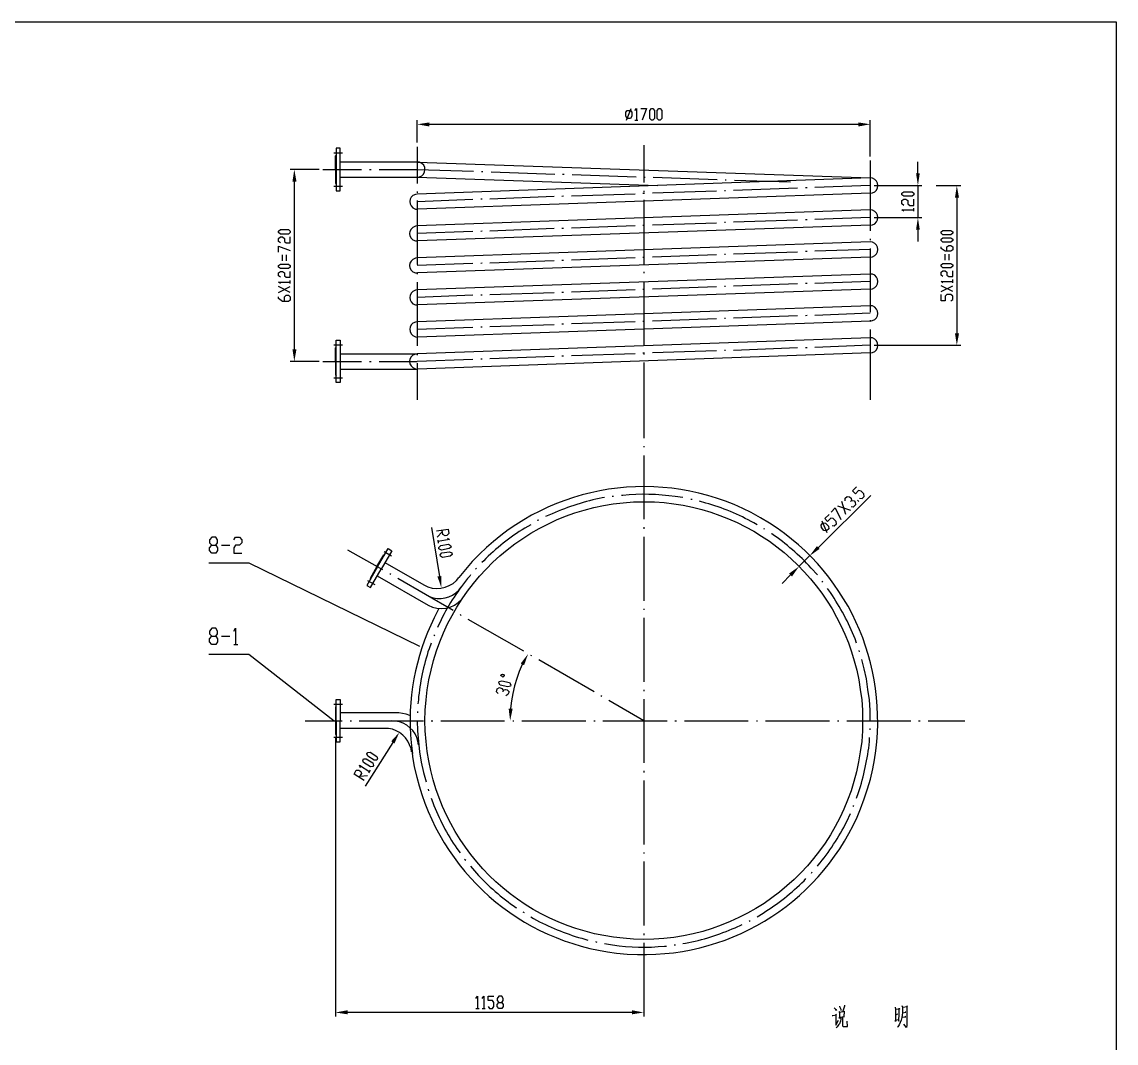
# Model space of a CAD drawing. Header units: millimetres. Extents: x -281 to 814, y -766 to 620.
# Drawn here: x 278 to 814, y -481 to 20 of the extents above; entities that cross this region are included whole.
import ezdxf

# ---------------------------------------------------------------- set-up
doc = ezdxf.new("R2010")
doc.units = ezdxf.units.MM
doc.layers.add('1', color=7, linetype='Continuous')

msp = doc.modelspace()

# ---------------------------------------------------------------- hatches: boundary and pattern name
h = msp.add_hatch(color=0)
h.dxf.hatch_style = 2
h.paths.add_polyline_path([(477.36, -29.198268), (477.36, -31.178268), (471.42, -30.098268)])
h = msp.add_hatch(color=0)
h.dxf.hatch_style = 2
h.paths.add_polyline_path([(687.78, -29.198268), (687.78, -31.178268), (693.54, -30.098268)])
h = msp.add_hatch(color=0)
h.dxf.hatch_style = 2
h.paths.add_polyline_path([(410.22, -58.178268), (412.2, -58.178268), (411.12, -52.238268)])
h = msp.add_hatch(color=0)
h.dxf.hatch_style = 2
h.paths.add_polyline_path([(716.04, -54.218268), (717.84, -54.218268), (716.94, -60.158268)])
h = msp.add_hatch(color=0)
h.dxf.hatch_style = 2
h.paths.add_polyline_path([(735.12, -66.098268), (737.1, -66.098268), (736.02, -60.158268)])
h = msp.add_hatch(color=0)
h.dxf.hatch_style = 2
h.paths.add_polyline_path([(716.04, -81.758268), (717.84, -81.758268), (716.94, -75.818268)])
h = msp.add_hatch(color=0)
h.dxf.hatch_style = 2
h.paths.add_polyline_path([(735.12, -132.698268), (737.1, -132.698268), (736.02, -138.458268)])
h = msp.add_hatch(color=0)
h.dxf.hatch_style = 2
h.paths.add_polyline_path([(410.22, -140.438268), (412.2, -140.438268), (411.12, -146.378268)])
h = msp.add_hatch(color=0)
h.dxf.hatch_style = 2
h.paths.add_polyline_path([(667.44, -236.918268), (668.7, -238.358268), (663.84, -241.778268)])
h = msp.add_hatch(color=0)
h.dxf.hatch_style = 2
h.paths.add_polyline_path([(483.3, -251.678268), (481.32, -251.858268), (483.3, -257.618268)])
h = msp.add_hatch(color=0)
h.dxf.hatch_style = 2
h.paths.add_polyline_path([(653.76, -250.418268), (655.2, -251.858268), (658.62, -246.998268)])
h = msp.add_hatch(color=0)
h.dxf.hatch_style = 2
h.paths.add_polyline_path([(522.18, -294.518268), (523.8, -295.418268), (525.78, -289.838268)])
h = msp.add_hatch(color=0)
h.dxf.hatch_style = 2
h.paths.add_polyline_path([(518.22, -316.658268), (516.24, -316.658268), (516.96, -322.598268)])
h = msp.add_hatch(color=0)
h.dxf.hatch_style = 2
h.paths.add_polyline_path([(693.9, -322.598268), (693.72, -322.958268), (693.36, -322.958268), (693.18, -322.598268), (693.36, -322.238268), (693.72, -322.238268)])
h = msp.add_hatch(color=0)
h.dxf.hatch_style = 2
h.paths.add_polyline_path([(458.64, -332.678268), (460.26, -333.758268), (462.6, -328.358268)])
h = msp.add_hatch(color=0)
h.dxf.hatch_style = 2
h.paths.add_polyline_path([(437.22, -464.618268), (437.22, -466.598268), (431.28, -465.698268)])
h = msp.add_hatch(color=0)
h.dxf.hatch_style = 2
h.paths.add_polyline_path([(576.72, -464.618268), (576.72, -466.598268), (582.48, -465.698268)])

# ---------------------------------------------------------------- linework, layer by layer
at = {"layer": '1', "color": 0, "lineweight": 25}
for points in [[(-280.98, 20.121732), (814.14, 20.121732)], [(814.14, 20.121732), (814.14, -765.578268)], [(574.38, -27.218268), (573.66, -26.138268), (573.66, -24.158268), (574.38, -23.258268), (576, -23.258268), (576.72, -24.158268), (576.72, -26.138268), (576, -27.218268), (574.38, -27.218268)], [(574.02, -28.118268), (576.36, -22.358268)], [(578.16, -23.258268), (578.88, -22.358268), (578.88, -28.118268)], [(581.04, -22.358268), (583.92, -22.358268), (581.76, -28.118268)], [(586.26, -28.118268), (585.54, -27.218268), (585.54, -23.258268), (586.26, -22.358268), (586.98, -22.358268), (587.7, -23.258268), (587.7, -27.218268), (586.98, -28.118268), (586.26, -28.118268)], [(589.86, -28.118268), (589.14, -27.218268), (589.14, -23.258268), (589.86, -22.358268), (590.58, -22.358268), (591.3, -23.258268), (591.3, -27.218268), (590.58, -28.118268), (589.86, -28.118268)], [(471.42, -39.098268), (471.42, -28.118268)], [(477.36, -30.098268), (687.78, -30.098268)], [(578.16, -28.118268), (579.6, -28.118268)], [(693.54, -45.938268), (693.54, -28.118268)], [(433.62, -52.238268), (433.62, -41.798268), (431.64, -41.798268), (431.64, -52.238268)], [(471.42, -41.078268), (471.42, -59.078268)], [(582.48, -40.358268), (582.48, -58.718268)], [(430.56, -44.138268), (434.7, -44.138268)], [(431.28, -45.578268), (431.64, -45.218268)], [(431.28, -52.238268), (431.28, -45.578268)], [(693.54, -47.918268), (693.54, -82.298268)], [(423.36, -52.238268), (409.14, -52.238268)], [(425.16, -52.238268), (444.06, -52.238268)], [(430.74, -52.238268), (432, -52.238268)], [(431.28, -52.238268), (431.28, -59.078268)], [(431.64, -52.238268), (431.64, -62.678268), (433.62, -62.678268), (433.62, -52.238268)], [(433.62, -48.458268), (471.42, -48.458268)], [(448.02, -52.238268), (448.74, -52.238268)], [(452.7, -52.238268), (471.42, -52.238268)], [(471.42, -52.238268), (498.96, -53.138268)], [(471.6, -48.638268), (693.72, -56.378268)], [(502.92, -53.318268), (503.64, -53.318268)], [(507.6, -53.498268), (538.92, -54.578268)], [(716.94, -54.218268), (716.94, -48.458268)], [(411.12, -58.178268), (411.12, -140.438268)], [(433.62, -56.018268), (471.42, -56.018268)], [(471.42, -56.018268), (589.32, -60.158268)], [(693.54, -56.378268), (471.42, -64.298268)], [(542.7, -54.578268), (543.42, -54.578268)], [(547.38, -54.758268), (578.7, -55.838268)], [(582.66, -56.018268), (583.2, -56.018268)], [(587.16, -56.018268), (618.48, -57.098268)], [(622.44, -57.278268), (622.98, -57.278268)], [(626.94, -57.458268), (654.48, -58.358268)], [(430.56, -60.518268), (434.7, -60.518268)], [(431.28, -59.078268), (431.64, -59.258268)], [(471.42, -63.038268), (471.42, -63.758268)], [(693.72, -63.938268), (471.6, -71.678268)], [(578.34, -64.298268), (547.02, -65.378268)], [(582.84, -64.118268), (582.12, -64.118268)], [(582.48, -62.678268), (582.48, -63.398268)], [(618.12, -62.858268), (586.8, -63.938268)], [(622.62, -62.678268), (622.08, -62.678268)], [(657.9, -61.418268), (626.58, -62.498268)], [(662.58, -61.238268), (661.86, -61.238268)], [(693.54, -60.158268), (666.36, -61.058268)], [(695.52, -60.158268), (718.92, -60.158268)], [(714.96, -64.658268), (714.06, -65.378268), (710.1, -65.378268), (709.02, -64.658268), (709.02, -63.938268), (710.1, -63.218268), (714.06, -63.218268), (714.96, -63.938268), (714.96, -64.658268)], [(716.94, -60.158268), (716.94, -75.818268)], [(725.94, -60.158268), (738, -60.158268)], [(498.6, -66.998268), (471.42, -68.078268)], [(471.42, -67.538268), (471.42, -98.858268)], [(503.28, -66.818268), (502.56, -66.818268)], [(538.56, -65.558268), (507.06, -66.818268)], [(543.06, -65.378268), (542.34, -65.558268)], [(582.48, -67.178268), (582.48, -98.678268)], [(710.1, -69.878268), (709.02, -69.158268), (709.02, -67.538268), (710.1, -66.818268), (711, -66.818268), (712.08, -67.538268), (712.08, -69.158268), (712.98, -69.878268), (714.96, -69.878268), (714.96, -66.818268)], [(736.02, -66.098268), (736.02, -132.698268)], [(693.54, -72.038268), (471.42, -79.958268)], [(710.1, -72.758268), (709.02, -72.038268), (714.96, -72.038268)], [(714.96, -72.758268), (714.96, -71.318268)], [(693.72, -79.598268), (471.6, -87.338268)], [(578.34, -79.958268), (547.02, -81.038268)], [(582.84, -79.778268), (582.12, -79.778268)], [(618.12, -78.518268), (586.8, -79.598268)], [(622.62, -78.338268), (622.08, -78.338268)], [(657.9, -77.078268), (626.58, -78.158268)], [(662.58, -76.898268), (661.86, -76.898268)], [(693.54, -75.818268), (666.36, -76.718268)], [(695.52, -75.818268), (718.92, -75.818268)], [(409.14, -83.198268), (408.24, -83.918268), (404.28, -83.918268), (403.38, -83.198268), (403.38, -82.478268), (404.28, -81.758268), (408.24, -81.758268), (409.14, -82.478268), (409.14, -83.198268)], [(404.28, -88.238268), (403.38, -87.518268), (403.38, -86.078268), (404.28, -85.358268), (405.36, -85.358268), (406.26, -86.078268), (406.26, -87.518268), (407.16, -88.238268), (409.14, -88.238268), (409.14, -85.358268)], [(498.6, -82.658268), (471.42, -83.738268)], [(503.28, -82.478268), (502.56, -82.658268)], [(538.56, -81.218268), (507.06, -82.478268)], [(543.06, -81.218268), (542.34, -81.218268)], [(716.94, -81.758268), (716.94, -87.518268)], [(734.04, -83.558268), (733.14, -84.278268), (729.18, -84.278268), (728.28, -83.558268), (728.28, -82.838268), (729.18, -82.118268), (733.14, -82.118268), (734.04, -82.838268), (734.04, -83.558268)], [(734.04, -87.158268), (733.14, -87.878268), (729.18, -87.878268), (728.28, -87.158268), (728.28, -86.438268), (729.18, -85.718268), (733.14, -85.718268), (734.04, -86.438268), (734.04, -87.158268)], [(403.38, -92.738268), (403.38, -89.858268), (409.14, -92.018268)], [(693.54, -87.698268), (471.42, -95.618268)], [(693.54, -86.258268), (693.54, -86.978268)], [(693.54, -90.938268), (693.54, -122.258268)], [(731.16, -92.378268), (731.16, -90.218268), (732.06, -89.498268), (733.14, -89.498268), (734.04, -90.218268), (734.04, -91.658268), (733.14, -92.378268), (730.26, -92.378268), (728.28, -90.938268), (728.28, -90.218268)], [(405.36, -97.058268), (405.36, -94.178268)], [(407.16, -94.178268), (407.16, -97.058268)], [(693.72, -95.258268), (471.6, -102.998268)], [(578.34, -95.618268), (547.02, -96.698268)], [(582.84, -95.438268), (582.12, -95.438268)], [(618.12, -94.178268), (586.8, -95.258268)], [(622.62, -93.998268), (622.08, -93.998268)], [(657.9, -92.738268), (626.58, -93.818268)], [(662.58, -92.558268), (661.86, -92.558268)], [(693.54, -91.478268), (666.36, -92.378268)], [(730.26, -96.698268), (730.26, -93.818268)], [(732.06, -93.818268), (732.06, -96.698268)], [(409.14, -100.118268), (408.24, -100.838268), (404.28, -100.838268), (403.38, -100.118268), (403.38, -99.398268), (404.28, -98.678268), (408.24, -98.678268), (409.14, -99.398268), (409.14, -100.118268)], [(498.6, -98.318268), (471.42, -99.398268)], [(503.28, -98.138268), (502.56, -98.318268)], [(538.56, -97.058268), (507.06, -98.138268)], [(543.06, -96.878268), (542.34, -96.878268)], [(734.04, -99.758268), (733.14, -100.478268), (729.18, -100.478268), (728.28, -99.758268), (728.28, -99.038268), (729.18, -98.318268), (733.14, -98.318268), (734.04, -99.038268), (734.04, -99.758268)], [(729.18, -104.798268), (728.28, -104.078268), (728.28, -102.638268), (729.18, -101.918268), (730.26, -101.918268), (731.16, -102.638268), (731.16, -104.078268), (732.06, -104.798268), (734.04, -104.798268), (734.04, -101.918268)], [(404.28, -105.158268), (403.38, -104.438268), (403.38, -102.998268), (404.28, -102.278268), (405.36, -102.278268), (406.26, -102.998268), (406.26, -104.438268), (407.16, -105.158268), (409.14, -105.158268), (409.14, -102.278268)], [(409.14, -108.218268), (409.14, -106.778268)], [(471.42, -102.818268), (471.42, -103.538268)], [(693.54, -103.538268), (471.42, -111.278268)], [(582.48, -102.458268), (582.48, -103.178268)], [(582.48, -107.138268), (582.48, -138.458268)], [(693.54, -107.138268), (666.36, -108.218268)], [(729.18, -107.858268), (728.28, -107.138268), (734.04, -107.138268)], [(734.04, -107.858268), (734.04, -106.238268)], [(404.28, -108.218268), (403.38, -107.498268), (409.14, -107.498268)], [(409.14, -112.538268), (403.38, -109.658268)], [(403.38, -112.538268), (409.14, -109.658268)], [(471.42, -107.498268), (471.42, -138.818268)], [(693.72, -110.918268), (471.6, -118.658268)], [(543.06, -112.538268), (542.34, -112.538268)], [(578.34, -111.278268), (547.02, -112.358268)], [(582.84, -111.098268), (582.12, -111.098268)], [(618.12, -109.838268), (586.8, -110.918268)], [(622.62, -109.658268), (622.08, -109.658268)], [(657.9, -108.398268), (626.58, -109.478268)], [(662.58, -108.218268), (661.86, -108.218268)], [(734.04, -112.178268), (728.28, -109.298268)], [(728.28, -112.178268), (734.04, -109.298268)], [(406.26, -117.038268), (406.26, -114.698268), (407.16, -113.978268), (408.24, -113.978268), (409.14, -114.698268), (409.14, -116.318268), (408.24, -117.038268), (405.36, -117.038268), (403.38, -115.598268), (403.38, -114.698268)], [(498.6, -113.978268), (471.42, -115.058268)], [(503.28, -113.978268), (502.56, -113.978268)], [(538.56, -112.718268), (507.06, -113.798268)], [(733.14, -116.678268), (734.04, -115.958268), (734.04, -114.338268), (733.14, -113.618268), (731.16, -113.618268), (730.26, -114.338268), (730.26, -116.678268), (728.28, -116.678268), (728.28, -113.618268)], [(693.54, -119.198268), (471.42, -126.938268)], [(693.54, -122.798268), (666.36, -123.878268)], [(693.72, -126.578268), (471.6, -134.498268)], [(538.56, -128.378268), (507.06, -129.458268)], [(543.06, -128.198268), (542.34, -128.198268)], [(578.34, -126.938268), (547.02, -128.018268)], [(582.84, -126.758268), (582.12, -126.758268)], [(618.12, -125.498268), (586.8, -126.578268)], [(622.62, -125.318268), (622.08, -125.318268)], [(657.9, -124.058268), (626.58, -125.138268)], [(662.58, -123.878268), (661.86, -124.058268)], [(693.54, -126.218268), (693.54, -126.758268)], [(498.6, -129.818268), (471.42, -130.718268)], [(503.28, -129.638268), (502.56, -129.638268)], [(693.54, -130.718268), (693.54, -165.278268)], [(430.56, -138.278268), (434.7, -138.278268)], [(431.28, -139.718268), (431.64, -139.358268)], [(431.64, -146.378268), (431.64, -135.938268)], [(431.64, -135.938268), (433.62, -135.938268)], [(433.62, -135.938268), (433.62, -146.378268)], [(693.54, -134.858268), (471.42, -142.598268)], [(693.54, -138.458268), (666.36, -139.538268)], [(695.52, -138.458268), (738, -138.458268)], [(431.28, -146.378268), (431.28, -139.718268)], [(433.62, -142.598268), (471.42, -142.598268)], [(471.42, -142.778268), (471.42, -143.318268)], [(693.72, -142.238268), (471.6, -150.158268)], [(538.56, -144.038268), (507.06, -145.118268)], [(543.06, -143.858268), (542.34, -143.858268)], [(578.34, -142.598268), (547.02, -143.678268)], [(582.84, -142.418268), (582.12, -142.418268)], [(582.48, -142.418268), (582.48, -142.958268)], [(618.12, -141.158268), (586.8, -142.238268)], [(622.62, -140.978268), (622.08, -140.978268)], [(657.9, -139.718268), (626.58, -140.978268)], [(662.58, -139.718268), (661.86, -139.718268)], [(423.36, -146.378268), (409.14, -146.378268)], [(425.16, -146.378268), (444.06, -146.378268)], [(430.74, -146.378268), (432, -146.378268)], [(431.28, -146.378268), (431.28, -153.038268)], [(433.62, -146.378268), (433.62, -156.818268), (431.64, -156.818268), (431.64, -146.378268)], [(433.62, -150.158268), (471.42, -150.158268)], [(448.02, -146.378268), (448.74, -146.378268)], [(452.7, -146.378268), (471.42, -146.378268)], [(498.6, -145.478268), (471.42, -146.378268)], [(471.42, -147.278268), (471.42, -165.278268)], [(503.28, -145.298268), (502.56, -145.298268)], [(582.48, -146.918268), (582.48, -165.278268)], [(430.56, -154.478268), (434.7, -154.478268)], [(431.28, -153.038268), (431.64, -153.398268)], [(582.48, -164.738268), (582.48, -183.998268)], [(582.48, -187.958268), (582.48, -188.498268)], [(582.48, -192.458268), (582.48, -223.778268)], [(688.32, -213.518268), (689.58, -213.698268), (690.66, -212.618268), (690.48, -211.358268), (689.04, -210.098268), (687.78, -209.738268), (686.34, -211.358268), (684.9, -209.918268), (686.88, -207.938268)], [(567.72, -212.618268), (567.18, -212.618268), (567, -212.618268)], [(606.24, -214.058268), (605.52, -214.058268)], [(668.16, -237.638268), (693.9, -212.078268)], [(681.3, -214.778268), (681.3, -213.518268), (682.2, -212.618268), (683.46, -212.798268), (684.18, -213.518268), (684.36, -214.598268), (683.82, -215.138268)], [(684.36, -214.598268), (685.62, -214.778268), (686.16, -215.498268), (686.34, -216.758268), (685.26, -217.838268), (684.18, -217.658268)], [(687.96, -215.138268), (687.24, -214.418268)], [(674.46, -220.358268), (676.44, -218.198268), (679.14, -223.958268)], [(677.52, -217.298268), (683.82, -219.278268)], [(681.66, -221.438268), (679.68, -215.138268)], [(531, -224.318268), (530.28, -224.498268)], [(672.48, -230.438268), (669.96, -224.678268)], [(674.82, -226.838268), (675.9, -227.018268), (676.98, -226.118268), (676.8, -224.858268), (675.36, -223.418268), (674.28, -223.238268), (672.66, -224.858268), (671.22, -223.418268), (673.38, -221.438268)], [(478.44, -227.918268), (482.4, -251.858268)], [(480.78, -229.538268), (486.54, -228.638268), (486.9, -230.798268), (486, -231.698268), (485.1, -231.878268), (484.02, -231.338268), (483.66, -229.178268)], [(483.66, -229.898268), (481.14, -232.598268)], [(582.48, -227.738268), (582.48, -228.458268)], [(641.88, -228.638268), (641.34, -228.458268)], [(672.12, -229.538268), (670.86, -229.358268), (669.6, -227.918268), (669.42, -226.658268), (670.32, -225.578268), (671.58, -225.758268), (673.02, -227.198268), (673.2, -228.458268), (672.12, -229.538268)], [(370.62, -240.518268), (369.54, -239.078268), (369.54, -237.818268), (370.62, -236.558268), (372.6, -236.558268), (373.5, -235.298268), (373.5, -233.858268), (372.6, -232.598268), (370.62, -232.598268), (369.54, -233.858268), (369.54, -235.298268), (370.62, -236.558268)], [(381.42, -233.858268), (382.32, -232.598268), (384.3, -232.598268), (385.38, -233.858268), (385.38, -235.298268), (384.3, -236.558268), (382.32, -236.558268), (381.42, -237.818268), (381.42, -240.518268), (385.38, -240.518268)], [(486.18, -233.138268), (487.26, -233.678268), (481.5, -234.758268)], [(481.5, -234.038268), (481.68, -235.478268)], [(482.04, -237.638268), (482.94, -236.738268), (486.72, -236.018268), (487.8, -236.738268), (487.98, -237.458268), (487.08, -238.178268), (483.3, -238.898268), (482.04, -238.358268), (482.04, -237.638268)], [(582.48, -232.418268), (582.48, -263.738268)], [(372.6, -236.558268), (373.5, -237.818268), (373.5, -239.078268), (372.6, -240.518268), (370.62, -240.518268)], [(375.48, -236.558268), (379.44, -236.558268)], [(454.5, -248.618268), (437.4, -238.898268)], [(451.62, -246.998268), (455.04, -241.238268)], [(451.98, -247.178268), (457.2, -238.178268)], [(459, -239.258268), (453.78, -248.258268)], [(455.04, -241.238268), (455.58, -241.238268)], [(455.22, -239.618268), (458.82, -241.778268)], [(457.2, -238.178268), (459, -239.258268)], [(482.58, -241.238268), (483.48, -240.338268), (487.26, -239.798268), (488.34, -240.338268), (488.52, -241.058268), (487.62, -241.958268), (483.84, -242.498268), (482.76, -241.958268), (482.58, -241.238268)], [(369.18, -245.198268), (388.8, -245.198268)], [(388.8, -245.198268), (472.5, -286.058268)], [(451.26, -246.818268), (452.34, -247.358268)], [(658.62, -246.998268), (663.84, -241.778268)], [(665.28, -243.038268), (665.28, -243.038268)], [(451.98, -247.178268), (446.76, -256.358268), (448.56, -257.258268), (453.78, -248.258268)], [(451.62, -246.998268), (448.38, -252.938268)], [(458.46, -250.958268), (457.92, -250.598268)], [(500.4, -247.898268), (500.04, -248.258268)], [(654.48, -251.138268), (650.34, -255.278268)], [(659.88, -248.258268), (660.06, -248.438268)], [(446.94, -253.838268), (450.54, -255.818268)], [(448.38, -252.938268), (448.56, -253.298268)], [(489.06, -268.598268), (461.88, -252.938268)], [(670.32, -254.738268), (669.96, -254.198268)], [(582.48, -267.698268), (582.48, -268.238268)], [(493.02, -270.938268), (492.48, -270.578268)], [(523.62, -288.578268), (496.44, -272.918268)], [(582.48, -272.198268), (582.48, -303.518268)], [(370.62, -285.158268), (369.54, -283.898268), (369.54, -282.458268), (370.62, -281.198268), (372.6, -281.198268), (373.5, -279.938268), (373.5, -278.678268), (372.6, -277.238268), (370.62, -277.238268), (369.54, -278.678268), (369.54, -279.938268), (370.62, -281.198268)], [(381.42, -278.678268), (382.32, -277.238268), (382.32, -285.158268)], [(372.6, -281.198268), (373.5, -282.458268), (373.5, -283.898268), (372.6, -285.158268), (370.62, -285.158268)], [(375.48, -281.198268), (379.44, -281.198268)], [(479.88, -280.478268), (479.52, -281.018268)], [(381.42, -285.158268), (383.4, -285.158268)], [(688.32, -288.758268), (688.14, -288.218268)], [(369.18, -290.018268), (388.8, -290.018268)], [(388.8, -290.018268), (430.74, -322.598268)], [(522.9, -295.058268), (521.46, -298.478268), (520.2, -301.898268), (519.12, -305.498268), (518.22, -309.278268), (517.68, -312.878268), (517.14, -316.658268)], [(527.58, -290.738268), (527.04, -290.558268)], [(558.18, -308.378268), (531, -292.718268)], [(693.54, -322.598268), (693.54, -317.378268), (693.18, -312.338268), (692.46, -307.298268), (691.74, -302.078268), (690.66, -297.218268), (689.4, -292.538268)], [(512.64, -299.918268), (513.18, -299.738268), (513.72, -299.918268), (514.08, -300.458268), (513.9, -300.998268), (513.36, -301.178268), (513, -300.998268), (512.46, -300.458268), (512.64, -299.918268)], [(517.14, -305.678268), (515.88, -306.038268), (512.1, -305.138268), (511.38, -304.058268), (511.56, -303.338268), (512.82, -302.978268), (516.6, -303.878268), (517.32, -304.958268), (517.14, -305.678268)], [(511.02, -309.278268), (510.3, -308.378268), (510.66, -306.938268), (511.74, -306.398268), (512.82, -306.758268), (513.54, -307.658268), (513.36, -308.378268)], [(513.54, -307.658268), (514.62, -307.298268), (515.52, -307.478268), (516.42, -308.378268), (515.88, -309.818268), (514.8, -310.358268)], [(561.96, -310.718268), (561.42, -310.358268)], [(582.48, -307.478268), (582.48, -308.198268)], [(430.56, -314.498268), (434.7, -314.498268)], [(431.64, -315.578268), (431.28, -315.938268), (431.28, -322.598268)], [(431.64, -322.598268), (431.64, -312.158268), (433.62, -312.158268)], [(433.62, -312.158268), (433.62, -322.598268)], [(582.48, -322.598268), (565.38, -312.698268)], [(582.48, -311.978268), (582.48, -343.298268)], [(462.42, -318.818268), (433.62, -318.818268)], [(467.82, -320.078268), (466.02, -319.358268), (464.22, -318.998268), (462.42, -318.818268)], [(471.6, -318.098268), (471.6, -318.818268)], [(416.52, -322.598268), (434.52, -322.598268)], [(430.74, -322.598268), (432, -322.598268)], [(431.28, -322.598268), (431.28, -329.258268)], [(431.64, -322.598268), (431.64, -333.038268)], [(433.62, -333.038268), (433.62, -322.598268)], [(455.58, -326.378268), (433.62, -326.378268)], [(438.48, -322.598268), (439.2, -322.598268)], [(442.98, -322.598268), (474.48, -322.598268)], [(471.42, -322.598268), (471.6, -327.638268), (471.96, -332.858268), (472.5, -337.898268), (473.4, -342.938268), (474.48, -347.978268), (475.74, -352.658268)], [(478.26, -322.598268), (478.98, -322.598268)], [(482.94, -322.598268), (514.26, -322.598268)], [(518.22, -322.598268), (518.76, -322.598268)], [(522.72, -322.598268), (554.04, -322.598268)], [(558, -322.598268), (558.72, -322.598268)], [(562.5, -322.598268), (594, -322.598268)], [(597.78, -322.598268), (598.5, -322.598268)], [(602.46, -322.598268), (633.78, -322.598268)], [(637.74, -322.598268), (638.28, -322.598268)], [(642.24, -322.598268), (673.56, -322.598268)], [(677.52, -322.598268), (678.24, -322.598268)], [(682.02, -322.598268), (713.52, -322.598268)], [(693.54, -327.098268), (693.54, -326.378268)], [(717.3, -322.598268), (718.02, -322.598268)], [(721.98, -322.598268), (739.98, -322.598268)], [(430.56, -330.698268), (434.7, -330.698268)], [(431.28, -329.258268), (431.64, -329.618268)], [(431.28, -331.238268), (431.28, -467.678268)], [(431.64, -333.038268), (433.62, -333.038268)], [(446.04, -354.638268), (459.54, -333.218268)], [(449.64, -345.098268), (448.56, -345.278268), (445.14, -343.118268), (444.78, -342.038268), (445.14, -341.318268), (446.4, -341.318268), (449.64, -343.298268), (450, -344.558268), (449.64, -345.098268)], [(451.62, -342.038268), (450.36, -342.038268), (447.12, -340.058268), (446.76, -338.798268), (447.12, -338.258268), (448.38, -338.078268), (451.62, -340.238268), (451.98, -341.318268), (451.62, -342.038268)], [(445.32, -351.938268), (440.46, -348.878268), (441.54, -346.898268), (442.8, -346.898268), (443.7, -347.438268), (444.06, -348.518268), (442.98, -350.318268)], [(443.52, -345.638268), (443.16, -344.378268), (448.2, -347.618268)], [(447.66, -348.158268), (448.56, -346.898268)], [(582.48, -347.258268), (582.48, -347.978268)], [(443.34, -349.778268), (446.94, -349.418268)], [(582.48, -351.938268), (582.48, -383.258268)], [(476.82, -356.258268), (477, -356.978268)], [(685.26, -364.718268), (685.44, -364.178268)], [(494.64, -390.458268), (495.18, -390.998268)], [(582.48, -387.218268), (582.48, -387.758268)], [(582.48, -391.718268), (582.48, -423.038268)], [(664.74, -397.298268), (665.1, -396.758268)], [(523.26, -416.378268), (523.8, -416.738268)], [(634.14, -420.878268), (634.68, -420.518268)], [(582.48, -426.998268), (582.48, -427.718268)], [(558.9, -430.958268), (559.44, -431.138268)], [(582.48, -431.498268), (582.48, -450.758268)], [(597.42, -432.578268), (597.96, -432.578268), (598.14, -432.578268)], [(582.48, -447.878268), (582.48, -467.678268)], [(500.22, -458.858268), (500.94, -457.778268), (500.94, -463.718268)], [(503.28, -458.858268), (504, -457.778268), (504, -463.718268)], [(506.16, -462.818268), (506.88, -463.718268), (508.32, -463.718268), (509.04, -462.818268), (509.04, -460.838268), (508.32, -459.758268), (506.16, -459.758268), (506.16, -457.778268), (509.04, -457.778268)], [(511.38, -463.718268), (510.66, -462.818268), (510.66, -461.738268), (511.38, -460.838268), (512.82, -460.838268), (513.54, -459.758268), (513.54, -458.858268), (512.82, -457.778268), (511.38, -457.778268), (510.66, -458.858268), (510.66, -459.758268), (511.38, -460.838268)], [(512.82, -460.838268), (513.54, -461.738268), (513.54, -462.818268), (512.82, -463.718268), (511.38, -463.718268)], [(576.72, -465.698268), (437.22, -465.698268)], [(500.22, -463.718268), (501.84, -463.718268)], [(503.28, -463.718268), (504.72, -463.718268)], [(674.82, -467.138268), (675.18, -467.138268), (676.98, -466.778268), (676.62, -466.598268), (676.62, -471.998268), (676.62, -471.998268), (678.06, -469.478268)], [(675.9, -463.358268), (676.62, -464.258268), (676.98, -464.798268), (676.62, -464.258268)], [(678.24, -465.158268), (678.42, -465.698268), (678.42, -468.578268), (678.42, -468.038268), (680.94, -467.678268), (680.76, -467.678268), (680.94, -465.158268), (681.12, -465.158268), (678.42, -465.698268)], [(678.42, -462.638268), (678.42, -462.818268), (679.14, -464.078268), (679.14, -464.798268)], [(680.94, -462.098268), (680.94, -462.638268), (680.04, -465.518268)], [(705.78, -463.178268), (705.96, -464.258268), (705.96, -470.198268), (705.96, -469.478268), (705.96, -469.478268), (707.22, -469.118268), (707.58, -470.018268), (707.58, -469.658268), (707.76, -466.598268), (707.76, -463.538268), (707.94, -464.078268), (707.58, -464.078268), (705.96, -464.258268)], [(706.14, -466.778268), (707.04, -466.418268), (707.04, -466.418268)], [(709.38, -463.178268), (709.38, -463.178268), (711.9, -462.818268), (711.54, -462.458268), (711.54, -463.178268), (711.54, -469.838268), (711.54, -471.998268), (711.36, -473.078268), (710.1, -471.458268)], [(709.38, -465.878268), (709.56, -465.878268), (711, -465.518268), (710.82, -465.518268), (710.64, -465.518268)], [(679.14, -468.218268), (679.14, -468.938268), (678.96, -470.018268), (678.42, -471.278268), (678.06, -471.818268), (677.34, -472.718268), (676.8, -473.258268)], [(680.04, -468.038268), (680.04, -468.758268), (680.04, -471.458268), (680.04, -472.178268), (680.4, -472.538268), (680.58, -472.538268), (682.38, -472.538268), (682.2, -470.018268)], [(709.2, -468.218268), (709.38, -468.038268), (711, -467.858268), (710.64, -467.678268), (710.46, -468.038268)]]:
    msp.add_lwpolyline(points, dxfattribs=at)
for points, knots in [([(471.42, -56.018268), (471.42, -56.018268), (472.5, -55.838268), (472.5, -55.838268), (475.92, -54.938268), (476.28, -49.898268), (472.5, -48.638268), (472.5, -48.638268), (471.42, -48.638268), (471.42, -48.638268)], [0, 0, 0, 0, 1, 1, 1, 2, 2, 2, 3, 3, 3, 3]), ([(693.54, -63.938268), (693.54, -63.938268), (694.62, -63.758268), (694.62, -63.758268), (698.22, -62.678268), (698.22, -57.638268), (694.62, -56.558268), (694.62, -56.558268), (693.54, -56.378268), (693.54, -56.378268)], [0, 0, 0, 0, 1, 1, 1, 2, 2, 2, 3, 3, 3, 3]), ([(471.42, -64.298268), (471.42, -64.298268), (470.52, -64.478268), (470.52, -64.478268), (466.92, -65.558268), (466.74, -70.418268), (470.52, -71.678268), (470.52, -71.678268), (471.42, -71.678268), (471.42, -71.678268)], [0, 0, 0, 0, 1, 1, 1, 2, 2, 2, 3, 3, 3, 3]), ([(693.54, -79.598268), (693.54, -79.598268), (694.62, -79.418268), (694.62, -79.418268), (698.22, -78.338268), (698.22, -73.298268), (694.62, -72.218268), (694.62, -72.218268), (693.54, -72.038268), (693.54, -72.038268)], [0, 0, 0, 0, 1, 1, 1, 2, 2, 2, 3, 3, 3, 3]), ([(471.42, -79.958268), (471.42, -79.958268), (470.52, -80.138268), (470.52, -80.138268), (466.74, -81.218268), (466.74, -86.258268), (470.52, -87.338268), (470.52, -87.338268), (471.42, -87.338268), (471.42, -87.338268)], [0, 0, 0, 0, 1, 1, 1, 2, 2, 2, 3, 3, 3, 3]), ([(693.54, -95.258268), (693.54, -95.258268), (694.62, -95.078268), (694.62, -95.078268), (698.22, -93.998268), (698.22, -89.138268), (694.62, -87.878268), (694.62, -87.878268), (693.54, -87.698268), (693.54, -87.698268)], [0, 0, 0, 0, 1, 1, 1, 2, 2, 2, 3, 3, 3, 3]), ([(471.42, -95.618268), (471.42, -95.618268), (470.52, -95.798268), (470.52, -95.798268), (466.74, -96.878268), (466.74, -101.918268), (470.52, -102.998268), (470.52, -102.998268), (471.42, -102.998268), (471.42, -102.998268)], [0, 0, 0, 0, 1, 1, 1, 2, 2, 2, 3, 3, 3, 3]), ([(693.54, -110.918268), (693.54, -110.918268), (694.62, -110.738268), (694.62, -110.738268), (698.22, -109.658268), (698.04, -104.798268), (694.62, -103.538268), (694.62, -103.538268), (693.54, -103.538268), (693.54, -103.538268)], [0, 0, 0, 0, 1, 1, 1, 2, 2, 2, 3, 3, 3, 3]), ([(471.42, -111.278268), (471.42, -111.278268), (470.52, -111.458268), (470.52, -111.458268), (466.74, -112.718268), (466.92, -117.578268), (470.52, -118.658268), (470.52, -118.658268), (471.42, -118.658268), (471.42, -118.658268)], [0, 0, 0, 0, 1, 1, 1, 2, 2, 2, 3, 3, 3, 3]), ([(693.54, -126.578268), (693.54, -126.578268), (694.62, -126.398268), (694.62, -126.398268), (698.22, -125.318268), (698.22, -120.458268), (694.62, -119.198268), (694.62, -119.198268), (693.54, -119.198268), (693.54, -119.198268)], [0, 0, 0, 0, 1, 1, 1, 2, 2, 2, 3, 3, 3, 3]), ([(471.42, -126.938268), (471.42, -126.938268), (470.52, -127.118268), (470.52, -127.118268), (466.92, -128.198268), (466.74, -133.058268), (470.52, -134.318268), (470.52, -134.318268), (471.42, -134.498268), (471.42, -134.498268)], [0, 0, 0, 0, 1, 1, 1, 2, 2, 2, 3, 3, 3, 3]), ([(693.54, -142.238268), (693.54, -142.238268), (694.62, -142.058268), (694.62, -142.058268), (698.04, -140.978268), (698.22, -136.118268), (694.62, -134.858268), (694.62, -134.858268), (693.54, -134.858268), (693.54, -134.858268)], [0, 0, 0, 0, 1, 1, 1, 2, 2, 2, 3, 3, 3, 3]), ([(471.42, -142.598268), (471.42, -142.598268), (470.52, -142.778268), (470.52, -142.778268), (466.74, -143.858268), (466.74, -148.898268), (470.52, -149.978268), (470.52, -149.978268), (471.42, -150.158268), (471.42, -150.158268)], [0, 0, 0, 0, 1, 1, 1, 2, 2, 2, 3, 3, 3, 3]), ([(468.54, -335.018268), (468.54, -335.018268), (469.08, -340.238268), (469.08, -340.238268), (469.08, -340.238268), (469.98, -345.278268), (469.98, -345.278268), (469.98, -345.278268), (471.24, -350.318268), (471.24, -350.318268), (482.58, -396.578268), (521.82, -431.138268), (569.16, -436.538268), (569.16, -436.538268), (574.38, -437.078268), (574.38, -437.078268), (574.38, -437.078268), (579.42, -437.258268), (579.42, -437.258268), (627.3, -438.518268), (670.68, -410.258268), (688.86, -365.798268), (688.86, -365.798268), (690.66, -360.938268), (690.66, -360.938268), (690.66, -360.938268), (692.28, -356.078268), (692.28, -356.078268), (692.28, -356.078268), (693.72, -351.218268), (693.72, -351.218268), (693.72, -351.218268), (694.8, -346.178268), (694.8, -346.178268), (704.52, -299.198268), (684.54, -251.498268), (644.22, -225.758268), (644.22, -225.758268), (639.72, -223.058268), (639.72, -223.058268), (639.72, -223.058268), (635.22, -220.538268), (635.22, -220.538268), (590.94, -197.858268), (537.3, -205.958268), (502.02, -240.878268), (502.02, -240.878268), (498.42, -244.478268), (498.42, -244.478268), (498.42, -244.478268), (495, -248.438268), (495, -248.438268), (495, -248.438268), (491.76, -252.398268), (491.76, -252.398268)], [0, 0, 0, 0, 1, 1, 1, 2, 2, 2, 3, 3, 3, 4, 4, 4, 5, 5, 5, 6, 6, 6, 7, 7, 7, 8, 8, 8, 9, 9, 9, 10, 10, 10, 11, 11, 11, 12, 12, 12, 13, 13, 13, 14, 14, 14, 15, 15, 15, 16, 16, 16, 17, 17, 17, 18, 18, 18, 18]), ([(563.22, -213.158268), (563.22, -213.158268), (562.14, -213.338268), (562.14, -213.338268), (553.86, -214.958268), (545.4, -217.658268), (537.66, -221.078268), (537.66, -221.078268), (534.24, -222.518268), (534.24, -222.518268)], [0, 0, 0, 0, 1, 1, 1, 2, 2, 2, 3, 3, 3, 3]), ([(601.74, -213.158268), (601.74, -213.158268), (597.96, -212.618268), (597.96, -212.618268), (589.32, -211.538268), (580.68, -211.178268), (572.22, -212.078268), (572.22, -212.078268), (571.5, -212.078268), (571.5, -212.078268)], [0, 0, 0, 0, 1, 1, 1, 2, 2, 2, 3, 3, 3, 3]), ([(689.76, -322.598268), (689.76, -322.598268), (689.76, -317.378268), (689.76, -317.378268), (689.76, -317.378268), (689.4, -312.338268), (689.4, -312.338268), (689.4, -312.338268), (688.68, -307.298268), (688.68, -307.298268), (681.48, -256.358268), (639, -217.838268), (587.7, -215.318268), (587.7, -215.318268), (582.48, -215.318268), (582.48, -215.318268), (582.48, -215.318268), (577.44, -215.318268), (577.44, -215.318268), (523.98, -218.018268), (480.96, -259.238268), (475.74, -312.338268), (475.74, -312.338268), (475.38, -317.378268), (475.38, -317.378268), (475.38, -317.378268), (475.2, -322.598268), (475.2, -322.598268), (475.2, -322.598268), (475.38, -327.638268), (475.38, -327.638268), (475.38, -327.638268), (475.74, -332.858268), (475.74, -332.858268), (480.78, -384.158268), (521.1, -424.478268), (572.4, -429.338268), (572.4, -429.338268), (577.44, -429.698268), (577.44, -429.698268), (577.44, -429.698268), (582.48, -429.878268), (582.48, -429.878268), (635.76, -429.878268), (681.12, -390.638268), (688.68, -337.898268), (688.68, -337.898268), (689.4, -332.858268), (689.4, -332.858268), (689.4, -332.858268), (689.76, -327.638268), (689.76, -327.638268), (689.76, -327.638268), (689.76, -322.598268), (689.76, -322.598268)], [0, 0, 0, 0, 1, 1, 1, 2, 2, 2, 3, 3, 3, 4, 4, 4, 5, 5, 5, 6, 6, 6, 7, 7, 7, 8, 8, 8, 9, 9, 9, 10, 10, 10, 11, 11, 11, 12, 12, 12, 13, 13, 13, 14, 14, 14, 15, 15, 15, 16, 16, 16, 17, 17, 17, 18, 18, 18, 18]), ([(638.1, -226.478268), (638.1, -226.478268), (636.48, -225.578268), (636.48, -225.578268), (629.28, -221.618268), (620.82, -218.018268), (612.9, -215.858268), (612.9, -215.858268), (609.84, -214.958268), (609.84, -214.958268)], [0, 0, 0, 0, 1, 1, 1, 2, 2, 2, 3, 3, 3, 3]), ([(527.04, -226.478268), (527.04, -226.478268), (524.16, -228.098268), (524.16, -228.098268), (516.96, -232.598268), (509.94, -238.178268), (504, -244.118268), (504, -244.118268), (503.1, -245.018268), (503.1, -245.018268)], [0, 0, 0, 0, 1, 1, 1, 2, 2, 2, 3, 3, 3, 3]), ([(667.62, -251.138268), (667.62, -251.138268), (664.56, -247.718268), (664.56, -247.718268), (658.8, -241.418268), (652.32, -235.838268), (645.3, -230.978268), (645.3, -230.978268), (645.12, -230.798268), (645.12, -230.798268)], [0, 0, 0, 0, 1, 1, 1, 2, 2, 2, 3, 3, 3, 3]), ([(455.58, -245.018268), (455.58, -245.018268), (474.66, -255.998268), (474.66, -255.998268), (479.7, -259.058268), (486.54, -257.978268), (490.68, -253.838268), (490.68, -253.838268), (491.76, -252.398268), (491.76, -252.398268)], [0, 0, 0, 0, 1, 1, 1, 2, 2, 2, 3, 3, 3, 3]), ([(451.8, -251.498268), (451.8, -251.498268), (476.82, -265.898268), (476.82, -265.898268), (482.22, -268.958268), (489.06, -267.878268), (493.2, -263.018268), (493.2, -263.018268), (494.28, -261.758268), (494.28, -261.758268)], [0, 0, 0, 0, 1, 1, 1, 2, 2, 2, 3, 3, 3, 3]), ([(497.52, -251.138268), (497.52, -251.138268), (497.16, -251.678268), (497.16, -251.678268), (491.58, -258.338268), (486.9, -265.358268), (483.12, -273.098268), (483.12, -273.098268), (481.32, -276.878268), (481.32, -276.878268)], [0, 0, 0, 0, 1, 1, 1, 2, 2, 2, 3, 3, 3, 3]), ([(475.74, -260.858268), (475.74, -260.858268), (477.36, -261.758268), (477.36, -261.758268), (482.4, -263.738268), (487.98, -262.478268), (491.76, -258.518268), (491.76, -258.518268), (493.02, -257.078268), (493.02, -257.078268)], [0, 0, 0, 0, 1, 1, 1, 2, 2, 2, 3, 3, 3, 3]), ([(686.88, -284.618268), (686.88, -284.618268), (686.16, -282.458268), (686.16, -282.458268), (682.92, -274.358268), (678.96, -267.158268), (674.1, -259.778268), (674.1, -259.778268), (672.66, -257.798268), (672.66, -257.798268)], [0, 0, 0, 0, 1, 1, 1, 2, 2, 2, 3, 3, 3, 3]), ([(482.04, -267.518268), (482.04, -267.518268), (479.7, -272.198268), (479.7, -272.198268), (470.34, -291.098268), (466.38, -312.518268), (468.36, -333.398268), (468.36, -333.398268), (469.08, -338.618268), (469.08, -338.618268)], [0, 0, 0, 0, 1, 1, 1, 2, 2, 2, 3, 3, 3, 3]), ([(478.26, -284.618268), (478.26, -284.618268), (477.18, -287.318268), (477.18, -287.318268), (474.48, -295.598268), (472.68, -303.698268), (471.96, -312.338268), (471.96, -312.338268), (471.78, -314.318268), (471.78, -314.318268)], [0, 0, 0, 0, 1, 1, 1, 2, 2, 2, 3, 3, 3, 3]), ([(468.54, -337.898268), (468.54, -337.898268), (468.36, -336.278268), (468.36, -336.278268), (466.92, -331.058268), (462.6, -327.098268), (457.38, -326.378268), (457.38, -326.378268), (455.58, -326.378268), (455.58, -326.378268)], [0, 0, 0, 0, 1, 1, 1, 2, 2, 2, 3, 3, 3, 3]), ([(471.96, -334.478268), (471.96, -334.478268), (471.78, -332.678268), (471.78, -332.678268), (470.7, -327.638268), (466.02, -323.318268), (460.8, -322.778268), (460.8, -322.778268), (459, -322.598268), (459, -322.598268)], [0, 0, 0, 0, 1, 1, 1, 2, 2, 2, 3, 3, 3, 3]), ([(686.88, -360.578268), (686.88, -360.578268), (687.78, -357.878268), (687.78, -357.878268), (690.48, -349.778268), (692.28, -341.318268), (693.18, -332.858268), (693.18, -332.858268), (693.18, -330.878268), (693.18, -330.878268)], [0, 0, 0, 0, 1, 1, 1, 2, 2, 2, 3, 3, 3, 3]), ([(478.26, -360.578268), (478.26, -360.578268), (478.98, -362.738268), (478.98, -362.738268), (482.04, -370.478268), (486, -378.398268), (490.86, -385.238268), (490.86, -385.238268), (492.48, -387.398268), (492.48, -387.398268)], [0, 0, 0, 0, 1, 1, 1, 2, 2, 2, 3, 3, 3, 3]), ([(667.62, -393.878268), (667.62, -393.878268), (667.98, -393.518268), (667.98, -393.518268), (673.38, -387.038268), (678.24, -379.658268), (682.02, -372.098268), (682.02, -372.098268), (683.82, -368.138268), (683.82, -368.138268)], [0, 0, 0, 0, 1, 1, 1, 2, 2, 2, 3, 3, 3, 3]), ([(497.52, -393.878268), (497.52, -393.878268), (500.4, -397.298268), (500.4, -397.298268), (506.16, -403.778268), (512.82, -409.358268), (519.84, -414.218268), (519.84, -414.218268), (520.02, -414.398268), (520.02, -414.398268)], [0, 0, 0, 0, 1, 1, 1, 2, 2, 2, 3, 3, 3, 3]), ([(638.1, -418.718268), (638.1, -418.718268), (640.98, -416.918268), (640.98, -416.918268), (648.18, -412.598268), (655.02, -407.018268), (661.14, -401.078268), (661.14, -401.078268), (662.04, -399.998268), (662.04, -399.998268)], [0, 0, 0, 0, 1, 1, 1, 2, 2, 2, 3, 3, 3, 3]), ([(527.04, -418.718268), (527.04, -418.718268), (528.48, -419.618268), (528.48, -419.618268), (536.22, -423.938268), (543.6, -426.818268), (552.06, -429.338268), (552.06, -429.338268), (555.12, -430.238268), (555.12, -430.238268)], [0, 0, 0, 0, 1, 1, 1, 2, 2, 2, 3, 3, 3, 3]), ([(601.74, -431.858268), (601.74, -431.858268), (603, -431.678268), (603, -431.678268), (611.46, -430.238268), (619.38, -427.538268), (627.3, -424.118268), (627.3, -424.118268), (630.72, -422.498268), (630.72, -422.498268)], [0, 0, 0, 0, 1, 1, 1, 2, 2, 2, 3, 3, 3, 3]), ([(563.22, -431.858268), (563.22, -431.858268), (567.18, -432.578268), (567.18, -432.578268), (575.64, -433.838268), (584.28, -434.018268), (592.74, -433.118268), (592.74, -433.118268), (593.64, -433.118268), (593.64, -433.118268)], [0, 0, 0, 0, 1, 1, 1, 2, 2, 2, 3, 3, 3, 3]), ([(709.02, -462.278268), (709.02, -462.278268), (709.38, -463.178268), (709.38, -463.178268), (709.38, -466.418268), (709.2, -470.198268), (707.04, -472.718268), (707.04, -472.718268), (706.86, -472.898268), (706.86, -472.898268)], [0, 0, 0, 0, 1, 1, 1, 2, 2, 2, 3, 3, 3, 3])]:
    msp.add_open_spline(points, degree=3, knots=knots, dxfattribs=at)

doc.saveas('drawing.dxf')
